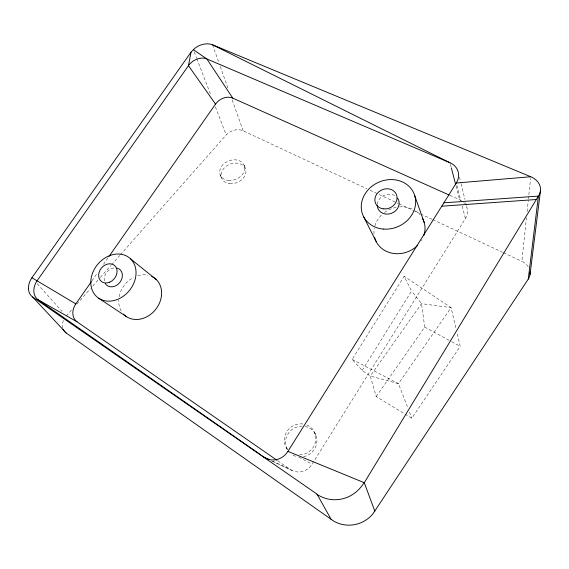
<?xml version="1.0" encoding="UTF-8"?>
<svg xmlns="http://www.w3.org/2000/svg" width="569" height="569" viewBox="0 0 569 569"><rect width="100%" height="100%" fill="white"/><g stroke="black" fill="none" stroke-linecap="round" stroke-linejoin="round"><path stroke-width="0.43" stroke-dasharray="2.85 2.13" d="M528.203 266.697A15.704 12.973 4.4 0 0 521.858 261.349L526.446 217.771M527.093 211.597L528.267 200.452M528.437 198.809L528.693 196.348M528.871 194.705L530.578 178.488M362.19 370.455L411.572 291.036L404.132 276.292L352.168 359.395L362.19 370.455L370.27 376.038L398.464 383.67L407.859 407.98M272.75 461.246L290.154 469.375A16.672 15.598 -72.8 0 0 312.104 464.162L465.406 218.56A15.889 13.926 -15.5 0 0 466.189 205.822M455.833 327.716L451.082 307.623L421.537 303.661L370.27 376.038L376.173 396.572L411.814 418.215L460.236 346.379L456.964 332.509M376.173 396.572L424.702 327.083L421.537 303.661L411.572 291.036M91.979 280.787L97.491 272.9M103.494 264.315L108.473 257.202M66.246 316.051L72.128 309.394M76.829 304.066L90.357 288.753M92.704 286.093L98.003 280.097M100.35 277.437L110.934 265.453M111.524 264.784L119.76 255.46M120.344 254.798L226.192 134.938A12.482 9.317 -20.7 0 1 243.148 130.813L366.841 188.744M449.859 195.338L459.574 199.691A15.889 13.926 -15.5 0 1 461.509 200.729M271.562 460.933L292.864 470.862M370.056 190.252L398.165 203.418M398.969 203.794L412.625 210.189M413.428 210.566L419.851 213.574M420.655 213.951L431.899 219.214M432.703 219.591L502.583 252.316M503.387 252.693L521.858 261.349M352.168 359.395L398.464 383.67L451.082 307.623L404.132 276.292M298.846 457.149L312.104 464.162M424.702 327.083L450.968 341.343M451.736 341.763L460.236 346.379M277.743 460.783L290.154 469.375M37.248 283.711L62.099 311.435M286.591 448.166L287.409 449.595M314.821 432.988L315.859 435.235M220.231 175.017L221.583 178.225M409.467 412.127L411.814 418.215M194.235 51.943L196.533 57.903M196.817 58.643L210.822 95.016M215.409 106.922L226.192 134.938M244.065 165.138L245.289 168.396M212.543 44.802L218.781 62.334M220.267 66.509L228.589 89.895M232.152 99.916L243.148 130.813M450.463 164.498L451.132 167.073M456.018 185.956L459.574 199.691M456.914 185.444L460.869 200.85M462.184 205.978L465.406 218.56M459.46 177.115L460.876 182.912M461.082 183.737L464.937 199.463M465.748 202.777L466.971 207.742M62.746 328.121A14.111 11.01 -38.2 0 1 63.678 319.927M463.728 202.493A15.889 13.926 -15.5 0 1 464.674 203.517M121.176 310.966A23.87 19.78 -51.4 0 1 118.729 300.005M119.127 296.755A23.87 19.78 -51.4 0 1 133.679 277.388M137.762 275.723A23.87 19.78 -51.4 0 1 147.99 275.161M421.963 239.677A25.932 23.03 -22.1 0 1 421.323 240.744M374.025 233.951A25.932 23.03 -22.1 0 1 374.31 228.297M374.836 226.049A25.932 23.03 -22.1 0 1 382.553 214.065M384.466 212.507A25.932 23.03 -22.1 0 1 397.055 207.187M399.523 206.888A25.932 23.03 -22.1 0 1 412.532 209.179M415.626 210.921A25.932 23.03 -22.1 0 1 419.936 214.705M104.319 281.015A10.235 8.286 -50.7 0 1 114.291 267.899M377.29 204.307A11.174 9.751 -23.6 0 1 384.167 195.267A11.174 9.751 -23.6 0 1 395.54 196.077M306.84 424.993A16.103 15.228 -35 0 1 315.404 442.398A16.103 15.228 -35 0 1 299.159 454.88M287.466 449.375A16.103 15.228 -35 0 1 286.89 431.473A16.103 15.228 -35 0 1 303.981 424.133M305.084 426.416A15.996 15.15 -35.4 0 1 316.912 441.516A15.996 15.15 -35.4 0 1 303.583 456.679M295.674 456.267A15.996 15.15 -35.4 0 1 291.819 454.389M287.068 448.991A15.996 15.15 -35.4 0 1 301.975 426.117M228.439 180.416A12.902 9.872 -21.7 0 0 244.414 166.091A12.902 9.872 -21.7 0 0 223.695 163.957A12.902 9.872 -21.7 0 0 228.439 180.416M229.755 183.616A12.831 9.844 -21.7 0 0 245.63 169.349A12.831 9.844 -21.7 0 0 225.018 167.201A12.831 9.844 -21.7 0 0 229.755 183.616"/><path stroke-width="0.85" d="M28.464 288.59A15.029 11.643 -53.7 0 0 32.661 297.039L66.153 332.965L333.953 521.282A30.818 30.555 -60.7 0 0 345.639 524.995A31.387 31.131 -59.4 0 0 363.307 521.631A30.811 30.562 -60.7 0 0 372.93 513.828L528.26 279.102L538.402 196.113A18.386 14.296 0.5 0 0 530.756 176.739L212.543 44.802A14.189 9.709 -20.8 0 0 193.375 49.695L191.02 52.177L31.921 277.764A15.605 12.098 -53.7 0 0 28.45 288.533M530.031 274.471L540.443 190.956M191.02 52.177L188.46 65.67L37.17 280.652A15.228 11.849 -53.8 0 0 38.13 299.763L264.08 457.192L269.343 459.652M374.85 511.232L364.288 482.718L538.402 196.113L443.877 202.82M264.08 457.192A18.251 16.828 -69.3 0 0 287.928 451.373L456.295 183.026A17.376 14.936 -18.3 0 0 450.022 162.784L212.543 44.802M277.011 460.278L77.035 321.798A14.09 11.316 -53.9 0 1 75.819 303.896L91.474 281.506M108.971 256.491L215.53 104.106A13.286 10.455 -35.7 0 1 232.771 98.124L449.048 194.975M456.295 183.026L530.756 176.739M441.75 206.213L536.062 199.527M287.928 451.373L364.288 482.718M450.022 162.784L206.86 58.941L193.375 49.695M31.921 277.764L75.819 303.896M38.13 299.763L77.035 321.798M98.707 298.241L126.46 316.641M32.668 297.025L316.983 494.098L331.265 519.582M130.607 258.895A25.406 20.562 -50.7 0 1 117.584 299.379A25.406 20.562 -50.7 0 1 92.086 274.443A25.406 20.562 -50.7 0 1 130.607 258.895L156.475 279.735M215.53 104.106L188.46 65.67A14.332 10.925 -36.7 0 1 206.86 58.941L232.771 98.124M363.627 216.711L376.152 241.541M414.837 195.999L424.246 222.635M451.352 167.933L455.577 184.242M66.153 332.965A14.111 11.01 -38.2 0 1 63.116 329.174M364.06 482.569A35.449 33.72 -80.7 0 1 316.883 494.262M530.073 271.847A15.704 12.973 4.4 0 1 528.26 279.102M151.71 276.399A23.87 19.78 -51.4 0 1 156.176 308.747A23.87 19.78 -51.4 0 1 123.48 314.116M422.525 218.418A25.932 23.03 -22.1 0 1 423.919 235.232M417.369 245.609A25.932 23.03 -22.1 0 1 392.269 253.248A25.932 23.03 -22.1 0 1 374.58 237.309M116.915 268.056A10.235 8.286 -50.7 0 1 119.988 282.231A10.235 8.286 -50.7 0 1 105.251 283.476M397.589 198.133A11.174 9.751 -23.6 0 1 391.259 213.411A11.174 9.751 -23.6 0 1 377.254 205.317M383.719 229.101A27.732 24.204 -23.5 0 0 414.012 193.616A27.732 24.204 -23.5 0 0 367.617 190.395A27.732 24.204 -23.5 0 0 383.719 229.101M109.753 282.16A10.363 8.343 -50.6 0 0 114.71 265.623A10.363 8.343 -50.6 0 0 99.098 272.38A10.363 8.343 -50.6 0 0 109.753 282.16M383.869 208.908A11.323 9.844 -23.8 0 0 396.437 194.57A11.323 9.844 -23.8 0 0 377.56 193.069A11.323 9.844 -23.8 0 0 383.869 208.908"/></g></svg>
